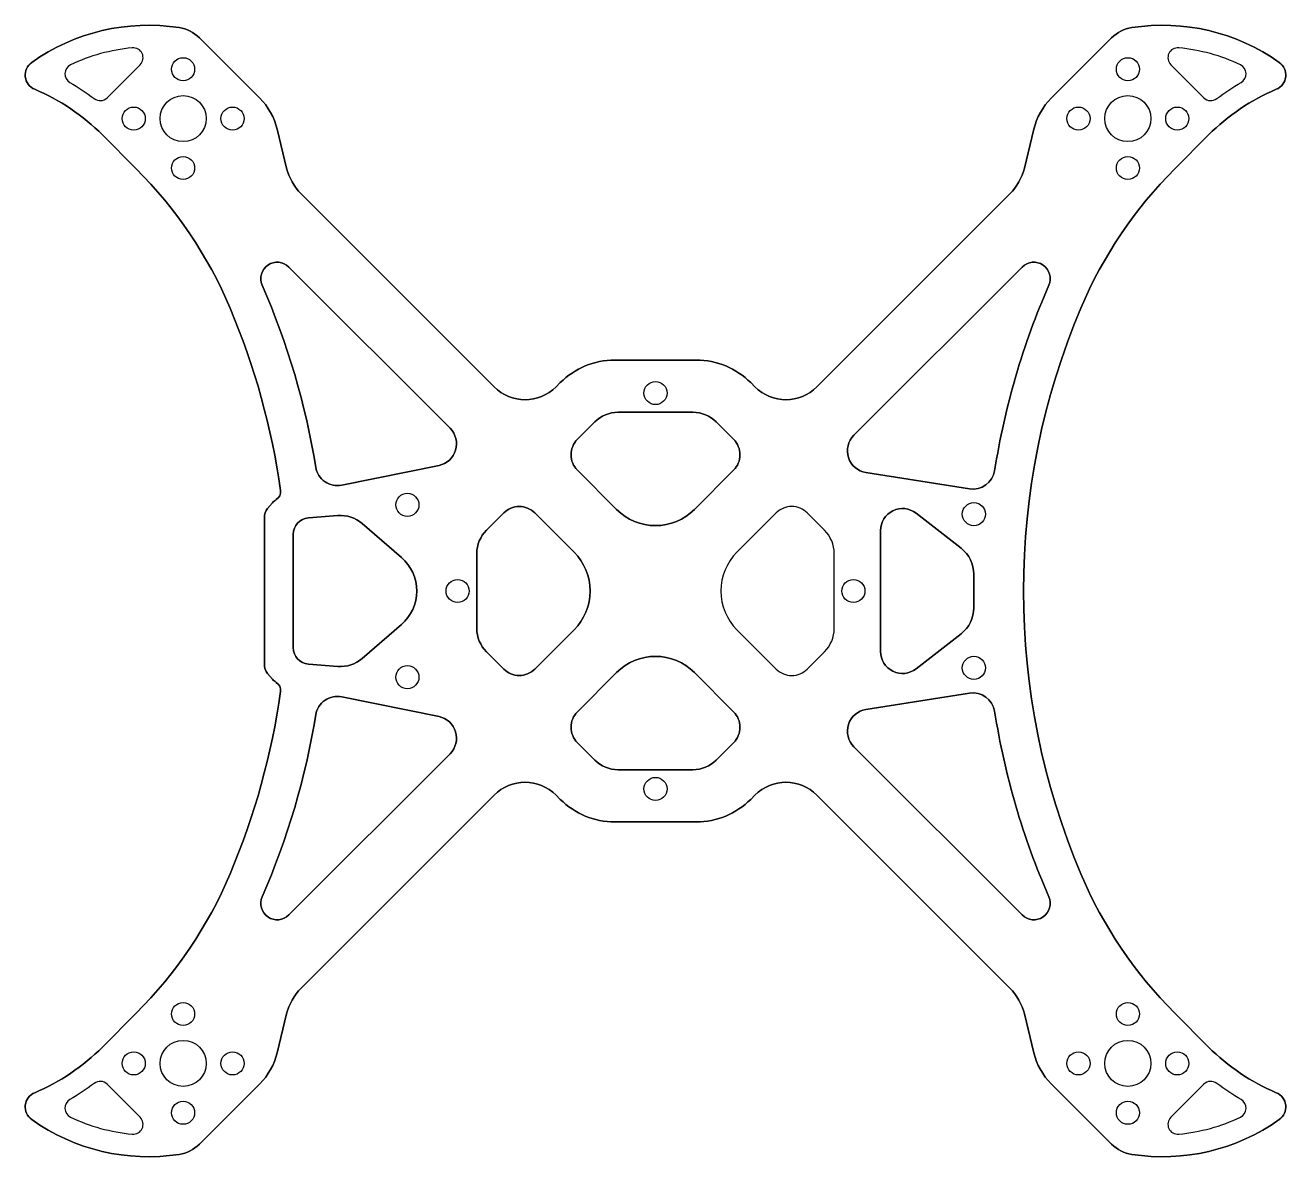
# Model space of a CAD drawing. Header units: millimetres. Extents: x -57 to 57, y -52 to 52.
import ezdxf

# ---------------------------------------------------------------- set-up
doc = ezdxf.new("R2010")
doc.units = ezdxf.units.MM
doc.layers.get('0').update_dxf_attribs({"linetype": 'CONTINUOUS'})

msp = doc.modelspace()

# ---------------------------------------------------------------- linework, layer by layer
for points in [[(-35.63, 6.7), (-35.63, -6.7, 0.178488), (-35.33, -7.51), (-34.89, -8.03, 0.075533), (-34.55, -8.32, -0.294896), (-34.16, -9.16, -0.06546), (-38.75, -25.77, -0.09653), (-47.3, -38.46), (-50.38, -41.55, -0.09672), (-56.55, -45.7, 0.587639), (-56.82, -48.15, 0.19492), (-43.39, -51.32, 0.159361), (-41.55, -50.38), (-36.05, -44.89, 0.137686), (-34.46, -42.06), (-33.6, -38.53, -0.137686), (-32.28, -36.17), (-14.71, -18.6, -0.414196), (-9.05, -18.6), (-8.67, -18.98, 0.198897), (-3.72, -21.03), (3.72, -21.03, 0.198897), (8.67, -18.98), (9.05, -18.6, -0.414196), (14.71, -18.6), (32.28, -36.17, -0.137686), (33.6, -38.53), (34.46, -42.06, 0.137686), (36.05, -44.89), (41.55, -50.38, 0.159361), (43.39, -51.32, 0.19492), (56.82, -48.15, 0.587639), (56.55, -45.7, -0.09672), (50.38, -41.55), (47.3, -38.46, -0.09653), (38.75, -25.77, -0.202955), (38.75, 25.77, -0.09653), (47.3, 38.46), (50.38, 41.55, -0.09672), (56.55, 45.7, 0.587639), (56.82, 48.15, 0.19492), (43.39, 51.32, 0.159361), (41.55, 50.38), (36.05, 44.89, 0.137686), (34.46, 42.06), (33.6, 38.53, -0.137686), (32.28, 36.17), (14.71, 18.6, -0.414196), (9.05, 18.6), (8.67, 18.98, 0.198897), (3.72, 21.03), (-3.72, 21.03, 0.198897), (-8.67, 18.98), (-9.05, 18.6, -0.414196), (-14.71, 18.6), (-32.28, 36.17, -0.137686), (-33.6, 38.53), (-34.46, 42.06, 0.137686), (-36.05, 44.89), (-41.55, 50.38, 0.159361), (-43.39, 51.32, 0.19492), (-56.82, 48.15, 0.587639), (-56.55, 45.7, -0.09672), (-50.38, 41.55), (-47.3, 38.46, -0.09653), (-38.75, 25.77, -0.06546), (-34.16, 9.16, -0.294896), (-34.55, 8.32, 0.075533), (-34.89, 8.03), (-35.33, 7.51, 0.178488)], [(-35.63, -6.7), (-35.63, 6.7, -0.178488), (-35.33, 7.51), (-34.89, 8.03, -0.075533), (-34.55, 8.32, 0.294896), (-34.16, 9.16, 0.06546), (-38.75, 25.77, 0.09653), (-47.3, 38.46), (-50.38, 41.55, 0.09672), (-56.55, 45.7, -0.587639), (-56.82, 48.15, -0.19492), (-43.39, 51.32, -0.159361), (-41.55, 50.38), (-36.05, 44.89, -0.137686), (-34.46, 42.06), (-33.6, 38.53, 0.137686), (-32.28, 36.17), (-14.71, 18.6, 0.414196), (-9.05, 18.6), (-8.67, 18.98, -0.198897), (-3.72, 21.03), (3.72, 21.03, -0.198897), (8.67, 18.98), (9.05, 18.6, 0.414196), (14.71, 18.6), (32.28, 36.17, 0.137686), (33.6, 38.53), (34.46, 42.06, -0.137686), (36.05, 44.89), (41.55, 50.38, -0.159361), (43.39, 51.32, -0.19492), (56.82, 48.15, -0.587639), (56.55, 45.7, 0.09672), (50.38, 41.55), (47.3, 38.46, 0.09653), (38.75, 25.77, 0.202955), (38.75, -25.77, 0.09653), (47.3, -38.46), (50.38, -41.55, 0.09672), (56.55, -45.7, -0.587639), (56.82, -48.15, -0.19492), (43.39, -51.32, -0.159361), (41.55, -50.38), (36.05, -44.89, -0.137686), (34.46, -42.06), (33.6, -38.53, 0.137686), (32.28, -36.17), (14.71, -18.6, 0.414196), (9.05, -18.6), (8.67, -18.98, -0.198897), (3.72, -21.03), (-3.72, -21.03, -0.198897), (-8.67, -18.98), (-9.05, -18.6, 0.414196), (-14.71, -18.6), (-32.28, -36.17, 0.137686), (-33.6, -38.53), (-34.46, -42.06, -0.137686), (-36.05, -44.89), (-41.55, -50.38, -0.159361), (-43.39, -51.32, -0.19492), (-56.82, -48.15, -0.587639), (-56.55, -45.7, 0.09672), (-50.38, -41.55), (-47.3, -38.46, 0.09653), (-38.75, -25.77, 0.06546), (-34.16, -9.16, 0.294896), (-34.55, -8.32, -0.075533), (-34.89, -8.03), (-35.33, -7.51, -0.178488)], [(-46.94, 47.94, 0.701182), (-47.66, 49.47, 0.089961), (-53.29, 47.92, 0.601828), (-53.35, 46.33, -0.031174), (-51.13, 44.85, 0.375215), (-49.95, 44.93)], [(-46.94, 47.94, 0.701182), (-47.66, 49.47, 0.089961), (-53.29, 47.92, 0.601828), (-53.35, 46.33, -0.031174), (-51.13, 44.85, 0.375215), (-49.95, 44.93)], [(49.95, 44.93, 0.375215), (51.13, 44.85, -0.031174), (53.35, 46.33, 0.601828), (53.29, 47.92, 0.089961), (47.66, 49.47, 0.701182), (46.94, 47.94)], [(49.95, 44.93, 0.375215), (51.13, 44.85, -0.031174), (53.35, 46.33, 0.601828), (53.29, 47.92, 0.089961), (47.66, 49.47, 0.701182), (46.94, 47.94)], [(-30.94, 11.28, 0.062295), (-35.83, 27.85, -0.828607), (-33.4, 29.51), (-18.71, 14.82, -0.597755), (-19.72, 11.44), (-28.57, 9.64, -0.425508)], [(-33.4, 29.51, 0.828607), (-35.83, 27.85, -0.062295), (-30.94, 11.28, 0.425508), (-28.57, 9.64), (-19.72, 11.44, 0.597755), (-18.71, 14.82)], [(35.83, 27.85, 0.828607), (33.4, 29.51), (18.07, 14.18, 0.612597), (19.17, 10.79), (28.6, 9.3, 0.414104), (30.89, 10.96, -0.063468)], [(35.83, 27.85, 0.063468), (30.89, 10.96, -0.414104), (28.6, 9.3), (19.17, 10.79, -0.612597), (18.07, 14.18), (33.4, 29.51, -0.828607)], [(-3.54, 7.42), (-7.11, 11, -0.414214), (-7.11, 13.82), (-7.11, 13.82), (-5.53, 15.4, -0.198897), (-3.41, 16.28), (3.41, 16.28, -0.198897), (5.53, 15.4), (7.11, 13.82), (7.11, 13.82, -0.414214), (7.11, 11), (3.54, 7.42, -0.414214)], [(-7.11, 13.82), (-7.11, 13.82, 0.414214), (-7.11, 11), (-3.54, 7.42, 0.414214), (3.54, 7.42), (7.11, 11, 0.414214), (7.11, 13.82), (7.11, 13.82), (5.53, 15.4, 0.198897), (3.41, 16.28), (-3.41, 16.28, 0.198897), (-5.53, 15.4)], [(-16.28, -3.41), (-16.28, 3.41, -0.198897), (-15.4, 5.53), (-13.82, 7.11), (-13.82, 7.11, -0.414214), (-11, 7.11), (-7.42, 3.54, -0.414214), (-7.42, -3.54), (-11, -7.11, -0.414214), (-13.82, -7.11), (-13.82, -7.11), (-15.4, -5.53, -0.198897)], [(-16.28, 3.41), (-16.28, -3.41, 0.198897), (-15.4, -5.53), (-13.82, -7.11), (-13.82, -7.11, 0.414214), (-11, -7.11), (-7.42, -3.54, 0.414214), (-7.42, 3.54), (-11, 7.11, 0.414214), (-13.82, 7.11), (-13.82, 7.11), (-15.4, 5.53, 0.198897)], [(7.42, 3.54, 0.414214), (7.42, -3.54), (11, -7.11, 0.414214), (13.82, -7.11), (13.82, -7.11), (15.4, -5.53, 0.198897), (16.28, -3.41), (16.28, 3.41, 0.198897), (15.4, 5.53), (13.82, 7.11), (13.82, 7.11, 0.414214), (11, 7.11)], [(7.42, 3.54, 0.414214), (7.42, -3.54), (11, -7.11, 0.414214), (13.82, -7.11), (13.82, -7.11), (15.4, -5.53, 0.198897), (16.28, -3.41), (16.28, 3.41, 0.198897), (15.4, 5.53), (13.82, 7.11), (13.82, 7.11, 0.414214), (11, 7.11)], [(20.5, -5.51), (20.5, 5.51, -0.62378), (23.73, 7.09), (27.84, 3.9, -0.231694), (29, 1.53), (29, -1.53, -0.231694), (27.84, -3.9), (23.73, -7.09, -0.62378)], [(20.5, 5.51), (20.5, -5.51, 0.62378), (23.73, -7.09), (27.84, -3.9, 0.231694), (29, -1.53), (29, 1.53, 0.231694), (27.84, 3.9), (23.73, 7.09, 0.62378)], [(-33, -5.16), (-33, 5.16, -0.390066), (-31.62, 6.65), (-28.93, 6.87, -0.201982), (-26.71, 6.15), (-23.14, 3.06, -0.217373), (-21.75, 0, -0.217373), (-23.14, -3.06), (-26.71, -6.15, -0.201982), (-28.93, -6.87), (-31.62, -6.65, -0.390066)], [(-33, 5.16), (-33, -5.16, 0.390066), (-31.62, -6.65), (-28.93, -6.87, 0.201982), (-26.71, -6.15), (-23.14, -3.06, 0.217373), (-21.75, 0, 0.217373), (-23.14, 3.06), (-26.71, 6.15, 0.201982), (-28.93, 6.87), (-31.62, 6.65, 0.390066)], [(-7.11, -11), (-3.54, -7.42, -0.414214), (3.54, -7.42), (7.11, -11, -0.414214), (7.11, -13.82), (7.11, -13.82), (5.53, -15.4, -0.198897), (3.41, -16.28), (-3.41, -16.28, -0.198897), (-5.53, -15.4), (-7.11, -13.82), (-7.11, -13.82, -0.414214)], [(-7.11, -13.82), (-7.11, -13.82), (-5.53, -15.4, 0.198897), (-3.41, -16.28), (3.41, -16.28, 0.198897), (5.53, -15.4), (7.11, -13.82), (7.11, -13.82, 0.414214), (7.11, -11), (3.54, -7.42, 0.414214), (-3.54, -7.42), (-7.11, -11, 0.414214)], [(-35.83, -27.85, 0.062295), (-30.94, -11.28, -0.425508), (-28.57, -9.64), (-19.72, -11.44, -0.597755), (-18.71, -14.82), (-33.4, -29.51, -0.828607)], [(-35.83, -27.85, 0.828607), (-33.4, -29.51), (-18.71, -14.82, 0.597755), (-19.72, -11.44), (-28.57, -9.64, 0.425508), (-30.94, -11.28, -0.062295)], [(33.4, -29.51, 0.828607), (35.83, -27.85, -0.063468), (30.89, -10.96, 0.414104), (28.6, -9.3), (19.17, -10.79, 0.612597), (18.07, -14.18)], [(30.89, -10.96, 0.063468), (35.83, -27.85, -0.828607), (33.4, -29.51), (18.07, -14.18, -0.612597), (19.17, -10.79), (28.6, -9.3, -0.414104)], [(-47.66, -49.47, 0.701182), (-46.94, -47.94), (-49.95, -44.93, 0.375215), (-51.13, -44.85, -0.031174), (-53.35, -46.33, 0.601828), (-53.29, -47.92, 0.089961)], [(-47.66, -49.47, 0.701182), (-46.94, -47.94), (-49.95, -44.93, 0.375215), (-51.13, -44.85, -0.031174), (-53.35, -46.33, 0.601828), (-53.29, -47.92, 0.089961)], [(51.13, -44.85, 0.375215), (49.95, -44.93), (46.94, -47.94, 0.701182), (47.66, -49.47, 0.089961), (53.29, -47.92, 0.601828), (53.35, -46.33, -0.031174)], [(51.13, -44.85, 0.375215), (49.95, -44.93), (46.94, -47.94, 0.701182), (47.66, -49.47, 0.089961), (53.29, -47.92, 0.601828), (53.35, -46.33, -0.031174)]]:
    msp.add_lwpolyline(points, format="xyb", close=True)
for centre, radius in [((-43.03, 47.53), 1.05), ((-43.03, 47.53), 1.05), ((43.03, 47.53), 1.05), ((43.03, 47.53), 1.05), ((-43.03, 43.03), 2.1), ((-43.03, 43.03), 2.1), ((43.03, 43.03), 2.1), ((43.03, 43.03), 2.1), ((-47.53, 43.03), 1.05), ((-47.53, 43.03), 1.05), ((-38.53, 43.03), 1.05), ((-38.53, 43.03), 1.05), ((38.53, 43.03), 1.05), ((38.53, 43.03), 1.05), ((47.53, 43.03), 1.05), ((47.53, 43.03), 1.05), ((-43.03, 38.53), 1.05), ((-43.03, 38.53), 1.05), ((43.03, 38.53), 1.05), ((43.03, 38.53), 1.05), ((0, 18.03), 1.05), ((0, 18.03), 1.05), ((-22.6, 7.85), 1.05), ((-22.6, 7.85), 1.05), ((29, 7), 1.05), ((29, 7), 1.05), ((-18.03, 0), 1.05), ((-18.03, 0), 1.05), ((18.03, 0), 1.05), ((18.03, 0), 1.05), ((-22.6, -7.85), 1.05), ((-22.6, -7.85), 1.05), ((29, -7), 1.05), ((29, -7), 1.05), ((0, -18.03), 1.05), ((0, -18.03), 1.05), ((-43.03, -38.53), 1.05), ((-43.03, -38.53), 1.05), ((43.03, -38.53), 1.05), ((43.03, -38.53), 1.05), ((-43.03, -43.03), 2.1), ((-43.03, -43.03), 2.1), ((43.03, -43.03), 2.1), ((43.03, -43.03), 2.1), ((-47.53, -43.03), 1.05), ((-47.53, -43.03), 1.05), ((-38.53, -43.03), 1.05), ((-38.53, -43.03), 1.05), ((38.53, -43.03), 1.05), ((38.53, -43.03), 1.05), ((47.53, -43.03), 1.05), ((47.53, -43.03), 1.05), ((-43.03, -47.53), 1.05), ((-43.03, -47.53), 1.05), ((43.03, -47.53), 1.05), ((43.03, -47.53), 1.05)]:
    msp.add_circle(centre, radius)

doc.saveas('drawing.dxf')
